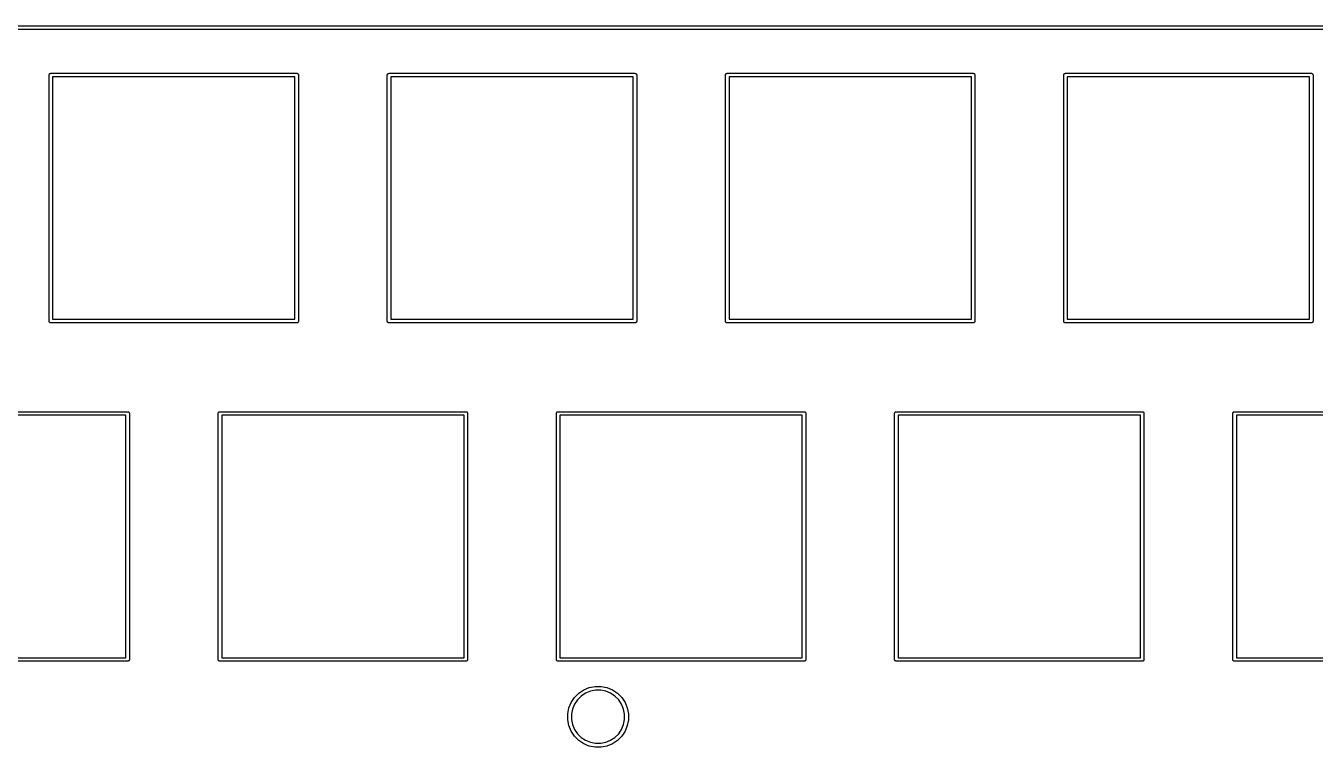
# Model space of a CAD drawing. Extents: x -1 to 304, y -94 to 1.
# Drawn here: x 57.2 to 129.9, y -39.3 to 1.3 of the extents above; entities that cross this region are included whole.
import ezdxf

# ---------------------------------------------------------------- set-up
doc = ezdxf.new("R2010")
doc.units = 0
doc.layers.add('BLACK', color=7, linetype='CONTINUOUS')

msp = doc.modelspace()

# ---------------------------------------------------------------- linework, layer by layer
at = {"layer": 'BLACK', "linetype": 'CONTINUOUS'}
for p, q in [((151.183, 1.0712), (2.83106, 1.0712)), ((2.83205, 1.2712), (151.278, 1.2712)), ((58.5612, -1.46505), (58.5705, -1.44768)), ((58.5705, -1.44768), (58.583, -1.43245)), ((58.583, -1.43245), (58.5982, -1.41995)), ((58.5982, -1.41995), (58.6156, -1.41067)), ((58.6156, -1.41067), (58.6344, -1.40495)), ((58.6344, -1.40495), (58.6491, -1.4035)), ((58.6491, -1.4035), (58.654, -1.40302)), ((58.654, -1.40302), (58.6589, -1.4035)), ((58.6589, -1.4035), (72.4981, -1.4035)), ((72.4981, -1.4035), (72.503, -1.40302)), ((72.503, -1.40302), (72.5079, -1.4035)), ((72.5079, -1.4035), (72.5226, -1.40495)), ((72.5226, -1.40495), (72.5415, -1.41067)), ((72.5415, -1.41067), (72.5589, -1.41995)), ((72.5589, -1.41995), (72.5741, -1.43245)), ((72.5741, -1.43245), (72.5866, -1.44768)), ((72.5866, -1.44768), (72.5959, -1.46505)), ((77.6112, -1.46505), (77.6205, -1.44768)), ((77.6205, -1.44768), (77.633, -1.43245)), ((77.633, -1.43245), (77.6482, -1.41995)), ((77.6482, -1.41995), (77.6656, -1.41067)), ((77.6656, -1.41067), (77.6844, -1.40495)), ((77.6844, -1.40495), (77.6991, -1.4035)), ((77.6991, -1.4035), (77.704, -1.40302)), ((77.704, -1.40302), (77.7089, -1.4035)), ((77.7089, -1.4035), (91.5481, -1.4035)), ((91.5481, -1.4035), (91.553, -1.40302)), ((91.553, -1.40302), (91.5579, -1.4035)), ((91.5579, -1.4035), (91.5726, -1.40495)), ((91.5726, -1.40495), (91.5915, -1.41067)), ((91.5915, -1.41067), (91.6089, -1.41995)), ((91.6089, -1.41995), (91.6241, -1.43245)), ((91.6241, -1.43245), (91.6366, -1.44768)), ((91.6366, -1.44768), (91.6459, -1.46505)), ((96.6612, -1.46505), (96.6705, -1.44768)), ((96.6705, -1.44768), (96.683, -1.43245)), ((96.683, -1.43245), (96.6982, -1.41995)), ((96.6982, -1.41995), (96.7156, -1.41067)), ((96.7156, -1.41067), (96.7344, -1.40495)), ((96.7344, -1.40495), (96.7491, -1.4035)), ((96.7491, -1.4035), (96.754, -1.40302)), ((96.754, -1.40302), (96.7589, -1.4035)), ((96.7589, -1.4035), (110.598, -1.4035)), ((110.598, -1.4035), (110.603, -1.40302)), ((110.603, -1.40302), (110.608, -1.4035)), ((110.608, -1.4035), (110.623, -1.40495)), ((110.623, -1.40495), (110.641, -1.41067)), ((110.641, -1.41067), (110.659, -1.41995)), ((110.659, -1.41995), (110.674, -1.43245)), ((110.674, -1.43245), (110.687, -1.44768)), ((110.687, -1.44768), (110.696, -1.46505)), ((115.711, -1.46505), (115.72, -1.44768)), ((115.72, -1.44768), (115.733, -1.43245)), ((115.733, -1.43245), (115.748, -1.41995)), ((115.748, -1.41995), (115.766, -1.41067)), ((115.766, -1.41067), (115.784, -1.40495)), ((115.784, -1.40495), (115.799, -1.4035)), ((115.799, -1.4035), (115.804, -1.40302)), ((115.804, -1.40302), (115.809, -1.4035)), ((115.809, -1.4035), (129.648, -1.4035)), ((129.648, -1.4035), (129.653, -1.40302)), ((129.653, -1.40302), (129.658, -1.4035)), ((129.658, -1.4035), (129.673, -1.40495)), ((129.673, -1.40495), (129.691, -1.41067)), ((129.691, -1.41067), (129.709, -1.41995)), ((129.709, -1.41995), (129.724, -1.43245)), ((129.724, -1.43245), (129.737, -1.44768)), ((129.737, -1.44768), (129.746, -1.46505)), ((58.5536, -1.5035), (58.5555, -1.4839)), ((58.554, -1.50841), (58.5536, -1.5035)), ((58.554, -15.3476), (58.554, -1.50841)), ((58.5555, -1.4839), (58.5612, -1.46505)), ((58.754, -1.6035), (58.754, -15.2525)), ((72.403, -1.6035), (58.754, -1.6035)), ((72.403, -15.2525), (72.403, -1.6035)), ((72.5959, -1.46505), (72.6016, -1.4839)), ((72.6016, -1.4839), (72.6035, -1.5035)), ((72.6035, -1.5035), (72.603, -1.5084)), ((72.603, -1.5084), (72.603, -15.3476)), ((77.6036, -1.5035), (77.6055, -1.4839)), ((77.604, -1.50841), (77.6036, -1.5035)), ((77.604, -15.3476), (77.604, -1.50841)), ((77.6055, -1.4839), (77.6112, -1.46505)), ((77.804, -1.6035), (77.804, -15.2525)), ((91.453, -1.6035), (77.804, -1.6035)), ((91.453, -15.2525), (91.453, -1.6035)), ((91.6459, -1.46505), (91.6516, -1.4839)), ((91.6516, -1.4839), (91.6535, -1.5035)), ((91.6535, -1.5035), (91.653, -1.5084)), ((91.653, -1.5084), (91.653, -15.3476)), ((96.6536, -1.5035), (96.6555, -1.4839)), ((96.654, -1.50841), (96.6536, -1.5035)), ((96.654, -15.3476), (96.654, -1.50841)), ((96.6555, -1.4839), (96.6612, -1.46505)), ((96.854, -1.6035), (96.854, -15.2525)), ((110.503, -1.6035), (96.854, -1.6035)), ((110.503, -15.2525), (110.503, -1.6035)), ((110.696, -1.46505), (110.702, -1.4839)), ((110.702, -1.4839), (110.704, -1.5035)), ((110.704, -1.5035), (110.703, -1.5084)), ((110.703, -1.5084), (110.703, -15.3476)), ((115.704, -1.5035), (115.705, -1.4839)), ((115.704, -1.50841), (115.704, -1.5035)), ((115.704, -15.3476), (115.704, -1.50841)), ((115.705, -1.4839), (115.711, -1.46505)), ((115.904, -1.6035), (115.904, -15.2525)), ((129.553, -1.6035), (115.904, -1.6035)), ((129.553, -15.2525), (129.553, -1.6035)), ((129.746, -1.46505), (129.752, -1.4839)), ((129.752, -1.4839), (129.754, -1.5035)), ((129.754, -1.5035), (129.753, -1.5084)), ((129.753, -1.5084), (129.753, -15.3476)), ((58.5536, -15.3525), (58.554, -15.3476)), ((58.5555, -15.3721), (58.5536, -15.3525)), ((58.5612, -15.391), (58.5555, -15.3721)), ((58.5705, -15.4083), (58.5612, -15.391)), ((58.583, -15.4236), (58.5705, -15.4083)), ((58.5982, -15.436), (58.583, -15.4236)), ((58.6156, -15.4453), (58.5982, -15.436)), ((58.6344, -15.4511), (58.6156, -15.4453)), ((58.654, -15.453), (58.6344, -15.4511)), ((58.6589, -15.4525), (58.654, -15.453)), ((72.4981, -15.4525), (58.6589, -15.4525)), ((58.754, -15.2525), (72.403, -15.2525)), ((72.503, -15.453), (72.4981, -15.4525)), ((72.5079, -15.4525), (72.503, -15.453)), ((72.5226, -15.4511), (72.5079, -15.4525)), ((72.5415, -15.4453), (72.5226, -15.4511)), ((72.5589, -15.436), (72.5415, -15.4453)), ((72.5741, -15.4236), (72.5589, -15.436)), ((72.5866, -15.4083), (72.5741, -15.4236)), ((72.5959, -15.391), (72.5866, -15.4083)), ((72.6016, -15.3721), (72.5959, -15.391)), ((72.6035, -15.3525), (72.6016, -15.3721)), ((72.603, -15.3476), (72.6035, -15.3525)), ((77.6036, -15.3525), (77.604, -15.3476)), ((77.6055, -15.3721), (77.6036, -15.3525)), ((77.6112, -15.391), (77.6055, -15.3721)), ((77.6205, -15.4083), (77.6112, -15.391)), ((77.633, -15.4236), (77.6205, -15.4083)), ((77.6482, -15.436), (77.633, -15.4236)), ((77.6656, -15.4453), (77.6482, -15.436)), ((77.6844, -15.4511), (77.6656, -15.4453)), ((77.704, -15.453), (77.6844, -15.4511)), ((77.7089, -15.4525), (77.704, -15.453)), ((91.5481, -15.4525), (77.7089, -15.4525)), ((77.804, -15.2525), (91.453, -15.2525)), ((91.553, -15.453), (91.5481, -15.4525)), ((91.5579, -15.4525), (91.553, -15.453)), ((91.5726, -15.4511), (91.5579, -15.4525)), ((91.5915, -15.4453), (91.5726, -15.4511)), ((91.6089, -15.436), (91.5915, -15.4453)), ((91.6241, -15.4236), (91.6089, -15.436)), ((91.6366, -15.4083), (91.6241, -15.4236)), ((91.6459, -15.391), (91.6366, -15.4083)), ((91.6516, -15.3721), (91.6459, -15.391)), ((91.6535, -15.3525), (91.6516, -15.3721)), ((91.653, -15.3476), (91.6535, -15.3525)), ((96.6536, -15.3525), (96.654, -15.3476)), ((96.6555, -15.3721), (96.6536, -15.3525)), ((96.6612, -15.391), (96.6555, -15.3721)), ((96.6705, -15.4083), (96.6612, -15.391)), ((96.683, -15.4236), (96.6705, -15.4083)), ((96.6982, -15.436), (96.683, -15.4236)), ((96.7156, -15.4453), (96.6982, -15.436)), ((96.7344, -15.4511), (96.7156, -15.4453)), ((96.754, -15.453), (96.7344, -15.4511)), ((96.7589, -15.4525), (96.754, -15.453)), ((110.598, -15.4525), (96.7589, -15.4525)), ((96.854, -15.2525), (110.503, -15.2525)), ((110.603, -15.453), (110.598, -15.4525)), ((110.608, -15.4525), (110.603, -15.453)), ((110.623, -15.4511), (110.608, -15.4525)), ((110.641, -15.4453), (110.623, -15.4511)), ((110.659, -15.436), (110.641, -15.4453)), ((110.674, -15.4236), (110.659, -15.436)), ((110.687, -15.4083), (110.674, -15.4236)), ((110.696, -15.391), (110.687, -15.4083)), ((110.702, -15.3721), (110.696, -15.391)), ((110.704, -15.3525), (110.702, -15.3721)), ((110.703, -15.3476), (110.704, -15.3525)), ((115.704, -15.3525), (115.704, -15.3476)), ((115.705, -15.3721), (115.704, -15.3525)), ((115.711, -15.391), (115.705, -15.3721)), ((115.72, -15.4083), (115.711, -15.391)), ((115.733, -15.4236), (115.72, -15.4083)), ((115.748, -15.436), (115.733, -15.4236)), ((115.766, -15.4453), (115.748, -15.436)), ((115.784, -15.4511), (115.766, -15.4453)), ((115.804, -15.453), (115.784, -15.4511)), ((115.809, -15.4525), (115.804, -15.453)), ((129.648, -15.4525), (115.809, -15.4525)), ((115.904, -15.2525), (129.553, -15.2525)), ((129.653, -15.453), (129.648, -15.4525)), ((129.658, -15.4525), (129.653, -15.453)), ((129.673, -15.4511), (129.658, -15.4525)), ((129.691, -15.4453), (129.673, -15.4511)), ((129.709, -15.436), (129.691, -15.4453)), ((129.724, -15.4236), (129.709, -15.436)), ((129.737, -15.4083), (129.724, -15.4236)), ((129.746, -15.391), (129.737, -15.4083)), ((129.752, -15.3721), (129.746, -15.391)), ((129.754, -15.3525), (129.752, -15.3721)), ((129.753, -15.3476), (129.754, -15.3525)), ((49.1339, -20.4535), (62.9731, -20.4535)), ((62.878, -20.6535), (49.229, -20.6535)), ((62.878, -34.3025), (62.878, -20.6535)), ((62.9731, -20.4535), (62.978, -20.453)), ((62.978, -20.453), (62.9829, -20.4535)), ((62.9829, -20.4535), (62.9976, -20.4549)), ((62.9976, -20.4549), (63.0165, -20.4607)), ((63.0165, -20.4607), (63.0339, -20.47)), ((63.0339, -20.47), (63.0491, -20.4824)), ((63.0491, -20.4824), (63.0616, -20.4977)), ((63.0616, -20.4977), (63.0709, -20.515)), ((63.0709, -20.515), (63.0766, -20.5339)), ((63.0766, -20.5339), (63.0785, -20.5535)), ((63.0785, -20.5535), (63.078, -20.5584)), ((63.078, -20.5584), (63.078, -34.3976)), ((68.0786, -20.5535), (68.0805, -20.5339)), ((68.079, -20.5584), (68.0786, -20.5535)), ((68.079, -34.3976), (68.079, -20.5584)), ((68.0805, -20.5339), (68.0862, -20.515)), ((68.0862, -20.515), (68.0955, -20.4977)), ((68.0955, -20.4977), (68.108, -20.4824)), ((68.108, -20.4824), (68.1232, -20.47)), ((68.1232, -20.47), (68.1406, -20.4607)), ((68.1406, -20.4607), (68.1594, -20.4549)), ((68.1594, -20.4549), (68.1741, -20.4535)), ((68.1741, -20.4535), (68.179, -20.453)), ((68.179, -20.453), (68.1839, -20.4535)), ((68.1839, -20.4535), (82.0231, -20.4535)), ((68.279, -20.6535), (68.279, -34.3025)), ((81.928, -20.6535), (68.279, -20.6535)), ((81.928, -34.3025), (81.928, -20.6535)), ((82.0231, -20.4535), (82.028, -20.453)), ((82.028, -20.453), (82.0329, -20.4535)), ((82.0329, -20.4535), (82.0476, -20.4549)), ((82.0476, -20.4549), (82.0665, -20.4607)), ((82.0665, -20.4607), (82.0839, -20.47)), ((82.0839, -20.47), (82.0991, -20.4824)), ((82.0991, -20.4824), (82.1116, -20.4977)), ((82.1116, -20.4977), (82.1209, -20.515)), ((82.1209, -20.515), (82.1266, -20.5339)), ((82.1266, -20.5339), (82.1285, -20.5535)), ((82.1285, -20.5535), (82.128, -20.5584)), ((82.128, -20.5584), (82.128, -34.3976)), ((87.1286, -20.5535), (87.1305, -20.5339)), ((87.129, -20.5584), (87.1286, -20.5535)), ((87.129, -34.3976), (87.129, -20.5584)), ((87.1305, -20.5339), (87.1362, -20.515)), ((87.1362, -20.515), (87.1455, -20.4977)), ((87.1455, -20.4977), (87.158, -20.4824)), ((87.158, -20.4824), (87.1732, -20.47)), ((87.1732, -20.47), (87.1906, -20.4607)), ((87.1906, -20.4607), (87.2094, -20.4549)), ((87.2094, -20.4549), (87.2241, -20.4535)), ((87.2241, -20.4535), (87.229, -20.453)), ((87.229, -20.453), (87.2339, -20.4535)), ((87.2339, -20.4535), (101.073, -20.4535)), ((87.329, -20.6535), (87.329, -34.3025)), ((100.978, -20.6535), (87.329, -20.6535)), ((100.978, -34.3025), (100.978, -20.6535)), ((101.073, -20.4535), (101.078, -20.453)), ((101.078, -20.453), (101.083, -20.4535)), ((101.083, -20.4535), (101.098, -20.4549)), ((101.098, -20.4549), (101.116, -20.4607)), ((101.116, -20.4607), (101.134, -20.47)), ((101.134, -20.47), (101.149, -20.4824)), ((101.149, -20.4824), (101.162, -20.4977)), ((101.162, -20.4977), (101.171, -20.515)), ((101.171, -20.515), (101.177, -20.5339)), ((101.177, -20.5339), (101.179, -20.5535)), ((101.179, -20.5535), (101.178, -20.5584)), ((101.178, -20.5584), (101.178, -34.3976)), ((106.179, -20.5535), (106.18, -20.5339)), ((106.179, -20.5584), (106.179, -20.5535)), ((106.179, -34.3976), (106.179, -20.5584)), ((106.18, -20.5339), (106.186, -20.515)), ((106.186, -20.515), (106.195, -20.4977)), ((106.195, -20.4977), (106.208, -20.4824)), ((106.208, -20.4824), (106.223, -20.47)), ((106.223, -20.47), (106.241, -20.4607)), ((106.241, -20.4607), (106.259, -20.4549)), ((106.259, -20.4549), (106.274, -20.4535)), ((106.274, -20.4535), (106.279, -20.453)), ((106.279, -20.453), (106.284, -20.4535)), ((106.284, -20.4535), (120.123, -20.4535)), ((106.379, -20.6535), (106.379, -34.3025)), ((120.028, -20.6535), (106.379, -20.6535)), ((120.028, -34.3025), (120.028, -20.6535)), ((120.123, -20.4535), (120.128, -20.453)), ((120.128, -20.453), (120.133, -20.4535)), ((120.133, -20.4535), (120.148, -20.4549)), ((120.148, -20.4549), (120.166, -20.4607)), ((120.166, -20.4607), (120.184, -20.47)), ((120.184, -20.47), (120.199, -20.4824)), ((120.199, -20.4824), (120.212, -20.4977)), ((120.212, -20.4977), (120.221, -20.515)), ((120.221, -20.515), (120.227, -20.5339)), ((120.227, -20.5339), (120.229, -20.5535)), ((120.229, -20.5535), (120.228, -20.5584)), ((120.228, -20.5584), (120.228, -34.3976)), ((125.229, -20.5535), (125.23, -20.5339)), ((125.229, -20.5584), (125.229, -20.5535)), ((125.229, -34.3976), (125.229, -20.5584)), ((125.23, -20.5339), (125.236, -20.515)), ((125.236, -20.515), (125.245, -20.4977)), ((125.245, -20.4977), (125.258, -20.4824)), ((125.258, -20.4824), (125.273, -20.47)), ((125.273, -20.47), (125.291, -20.4607)), ((125.291, -20.4607), (125.309, -20.4549)), ((125.309, -20.4549), (125.324, -20.4535)), ((125.324, -20.4535), (125.329, -20.453)), ((125.329, -20.453), (125.334, -20.4535)), ((125.334, -20.4535), (139.173, -20.4535)), ((125.429, -20.6535), (125.429, -34.3025)), ((139.078, -20.6535), (125.429, -20.6535)), ((62.9731, -34.5025), (49.1339, -34.5025)), ((49.229, -34.3025), (62.878, -34.3025)), ((62.978, -34.503), (62.9731, -34.5025)), ((62.9829, -34.5025), (62.978, -34.503)), ((62.9976, -34.5011), (62.9829, -34.5025)), ((63.0165, -34.4953), (62.9976, -34.5011)), ((63.0339, -34.486), (63.0165, -34.4953)), ((63.0491, -34.4736), (63.0339, -34.486)), ((63.0616, -34.4583), (63.0491, -34.4736)), ((63.0709, -34.441), (63.0616, -34.4583)), ((63.0766, -34.4221), (63.0709, -34.441)), ((63.0785, -34.4025), (63.0766, -34.4221)), ((63.078, -34.3976), (63.0785, -34.4025)), ((68.0786, -34.4025), (68.079, -34.3976)), ((68.0805, -34.4221), (68.0786, -34.4025)), ((68.0862, -34.441), (68.0805, -34.4221)), ((68.0955, -34.4583), (68.0862, -34.441)), ((68.108, -34.4736), (68.0955, -34.4583)), ((68.1232, -34.486), (68.108, -34.4736)), ((68.1406, -34.4953), (68.1232, -34.486)), ((68.1594, -34.5011), (68.1406, -34.4953)), ((68.179, -34.503), (68.1594, -34.5011)), ((68.1839, -34.5025), (68.179, -34.503)), ((82.0231, -34.5025), (68.1839, -34.5025)), ((68.279, -34.3025), (81.928, -34.3025)), ((82.028, -34.503), (82.0231, -34.5025)), ((82.0329, -34.5025), (82.028, -34.503)), ((82.0476, -34.5011), (82.0329, -34.5025)), ((82.0665, -34.4953), (82.0476, -34.5011)), ((82.0839, -34.486), (82.0665, -34.4953)), ((82.0991, -34.4736), (82.0839, -34.486)), ((82.1116, -34.4583), (82.0991, -34.4736)), ((82.1209, -34.441), (82.1116, -34.4583)), ((82.1266, -34.4221), (82.1209, -34.441)), ((82.1285, -34.4025), (82.1266, -34.4221)), ((82.128, -34.3976), (82.1285, -34.4025)), ((87.1286, -34.4025), (87.129, -34.3976)), ((87.1305, -34.4221), (87.1286, -34.4025)), ((87.1362, -34.441), (87.1305, -34.4221)), ((87.1455, -34.4583), (87.1362, -34.441)), ((87.158, -34.4736), (87.1455, -34.4583)), ((87.1732, -34.486), (87.158, -34.4736)), ((87.1906, -34.4953), (87.1732, -34.486)), ((87.2094, -34.5011), (87.1906, -34.4953)), ((87.229, -34.503), (87.2094, -34.5011)), ((87.2339, -34.5025), (87.229, -34.503)), ((101.073, -34.5025), (87.2339, -34.5025)), ((87.329, -34.3025), (100.978, -34.3025)), ((101.078, -34.503), (101.073, -34.5025)), ((101.083, -34.5025), (101.078, -34.503)), ((101.098, -34.5011), (101.083, -34.5025)), ((101.116, -34.4953), (101.098, -34.5011)), ((101.134, -34.486), (101.116, -34.4953)), ((101.149, -34.4736), (101.134, -34.486)), ((101.162, -34.4583), (101.149, -34.4736)), ((101.171, -34.441), (101.162, -34.4583)), ((101.177, -34.4221), (101.171, -34.441)), ((101.179, -34.4025), (101.177, -34.4221)), ((101.178, -34.3976), (101.179, -34.4025)), ((106.179, -34.4025), (106.179, -34.3976)), ((106.18, -34.4221), (106.179, -34.4025)), ((106.186, -34.441), (106.18, -34.4221)), ((106.195, -34.4583), (106.186, -34.441)), ((106.208, -34.4736), (106.195, -34.4583)), ((106.223, -34.486), (106.208, -34.4736)), ((106.241, -34.4953), (106.223, -34.486)), ((106.259, -34.5011), (106.241, -34.4953)), ((106.279, -34.503), (106.259, -34.5011)), ((106.284, -34.5025), (106.279, -34.503)), ((120.123, -34.5025), (106.284, -34.5025)), ((106.379, -34.3025), (120.028, -34.3025)), ((120.128, -34.503), (120.123, -34.5025)), ((120.133, -34.5025), (120.128, -34.503)), ((120.148, -34.5011), (120.133, -34.5025)), ((120.166, -34.4953), (120.148, -34.5011)), ((120.184, -34.486), (120.166, -34.4953)), ((120.199, -34.4736), (120.184, -34.486)), ((120.212, -34.4583), (120.199, -34.4736)), ((120.221, -34.441), (120.212, -34.4583)), ((120.227, -34.4221), (120.221, -34.441)), ((120.229, -34.4025), (120.227, -34.4221)), ((120.228, -34.3976), (120.229, -34.4025)), ((125.229, -34.4025), (125.229, -34.3976)), ((125.23, -34.4221), (125.229, -34.4025)), ((125.236, -34.441), (125.23, -34.4221)), ((125.245, -34.4583), (125.236, -34.441)), ((125.258, -34.4736), (125.245, -34.4583)), ((125.273, -34.486), (125.258, -34.4736)), ((125.291, -34.4953), (125.273, -34.486)), ((125.309, -34.5011), (125.291, -34.4953)), ((125.329, -34.503), (125.309, -34.5011)), ((125.334, -34.5025), (125.329, -34.503)), ((139.173, -34.5025), (125.334, -34.5025)), ((125.429, -34.3025), (139.078, -34.3025)), ((88.1495, -36.5376), (88.388, -36.2992)), ((88.388, -36.2992), (88.6683, -36.1119)), ((88.772, -36.3059), (88.5275, -36.4693)), ((88.6683, -36.1119), (88.9798, -35.9829)), ((89.0437, -36.1934), (88.772, -36.3059)), ((88.9798, -35.9829), (89.3105, -35.9171)), ((89.3321, -36.136), (89.0437, -36.1934)), ((89.3105, -35.9171), (89.6477, -35.9171)), ((89.6261, -36.136), (89.3321, -36.136)), ((89.9145, -36.1934), (89.6261, -36.136)), ((89.6477, -35.9171), (89.9784, -35.9829)), ((90.1862, -36.3059), (89.9145, -36.1934)), ((89.9784, -35.9829), (90.2899, -36.1119)), ((90.4307, -36.4693), (90.1862, -36.3059)), ((90.2899, -36.1119), (90.5703, -36.2992)), ((90.5703, -36.2992), (90.8087, -36.5376)), ((87.8332, -37.1295), (87.9622, -36.818)), ((87.9622, -36.818), (88.1495, -36.5376)), ((88.1562, -36.9217), (88.0437, -37.1934)), ((88.3196, -36.6772), (88.1562, -36.9217)), ((88.5275, -36.4693), (88.3196, -36.6772)), ((90.6386, -36.6772), (90.4307, -36.4693)), ((90.802, -36.9217), (90.6386, -36.6772)), ((90.9145, -37.1934), (90.802, -36.9217)), ((90.8087, -36.5376), (90.996, -36.818)), ((90.996, -36.818), (91.1251, -37.1295)), ((87.7674, -37.4602), (87.8332, -37.1295)), ((87.7674, -37.7974), (87.7674, -37.4602)), ((88.0437, -37.1934), (87.9863, -37.4818)), ((87.9863, -37.4818), (87.9863, -37.7758)), ((90.9719, -37.4818), (90.9145, -37.1934)), ((90.9719, -37.7758), (90.9719, -37.4818)), ((91.1251, -37.1295), (91.1908, -37.4602)), ((91.1908, -37.4602), (91.1908, -37.7974)), ((87.8332, -38.1281), (87.7674, -37.7974)), ((87.9622, -38.4396), (87.8332, -38.1281)), ((88.1495, -38.72), (87.9622, -38.4396)), ((87.9863, -37.7758), (88.0437, -38.0642)), ((88.0437, -38.0642), (88.1562, -38.3359)), ((88.1562, -38.3359), (88.3196, -38.5804)), ((90.6386, -38.5804), (90.802, -38.3359)), ((90.802, -38.3359), (90.9145, -38.0642)), ((90.996, -38.4396), (90.8087, -38.72)), ((90.9145, -38.0642), (90.9719, -37.7758)), ((91.1251, -38.1281), (90.996, -38.4396)), ((91.1908, -37.7974), (91.1251, -38.1281)), ((88.388, -38.9584), (88.1495, -38.72)), ((88.3196, -38.5804), (88.5275, -38.7883)), ((88.6683, -39.1457), (88.388, -38.9584)), ((88.5275, -38.7883), (88.772, -38.9517)), ((88.9798, -39.2747), (88.6683, -39.1457)), ((88.772, -38.9517), (89.0437, -39.0642)), ((89.0437, -39.0642), (89.3321, -39.1216)), ((89.3321, -39.1216), (89.6261, -39.1216)), ((89.6261, -39.1216), (89.9145, -39.0642)), ((89.9145, -39.0642), (90.1862, -38.9517)), ((90.2899, -39.1457), (89.9784, -39.2747)), ((90.1862, -38.9517), (90.4307, -38.7883)), ((90.5703, -38.9584), (90.2899, -39.1457)), ((90.4307, -38.7883), (90.6386, -38.5804)), ((90.8087, -38.72), (90.5703, -38.9584)), ((89.3105, -39.3405), (88.9798, -39.2747)), ((89.6477, -39.3405), (89.3105, -39.3405)), ((89.9784, -39.2747), (89.6477, -39.3405))]:
    msp.add_line(p, q, dxfattribs=at)

doc.saveas('drawing.dxf')
